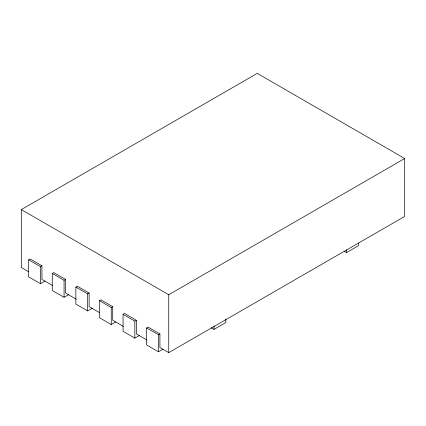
<?xml version="1.0" encoding="UTF-8"?>
<svg xmlns="http://www.w3.org/2000/svg" width="426" height="426" viewBox="0 0 426 426"><rect width="100%" height="100%" fill="white"/><g stroke="black" fill="none" stroke-linecap="round" stroke-linejoin="round"><path stroke-width="0.64" d="M28.489 271.639L21.3 267.485L21.3 209.592L257.24 73.379L404.7 158.515L404.7 216.408L168.76 352.622L159.915 347.515L159.915 333.893L148.115 327.083L146.64 327.935L146.64 344.964L158.44 351.775L162.993 349.144M45.023 281.032L40.47 283.663L28.675 276.852L28.675 259.823L30.15 258.976L41.945 265.787L41.945 279.408L52.616 285.569M28.675 259.823L40.47 266.633L41.945 265.787M68.618 294.654L64.065 297.284L52.265 290.473L52.265 273.449L53.74 272.597L65.54 279.408L65.54 293.029L76.211 299.19M52.265 273.449L64.065 280.26L65.54 279.408M92.213 308.28L87.66 310.905L75.86 304.095L75.86 287.071L77.335 286.219L89.13 293.029L89.13 306.651L99.242 312.487M75.86 287.071L87.66 293.881L89.13 293.029M115.808 321.902L111.25 324.527L99.455 317.716L99.455 300.692L100.93 299.84L112.725 306.651L112.725 320.272L123.402 326.433M99.455 300.692L111.25 307.503L112.725 306.651M139.398 335.523L134.845 338.148L123.05 331.337L123.05 314.313L124.525 313.461L136.32 320.272L136.32 333.893L146.991 340.055M21.3 209.592L168.76 294.728L404.7 158.515M123.05 314.313L134.845 321.124L136.32 320.272M146.64 327.935L158.44 334.745L159.915 333.893M344.197 251.287L346.498 252.613L358.293 245.802L358.293 242.964M211.158 327.722L214.033 329.383L225.828 322.573L225.828 319.165M346.498 249.774L346.498 252.613M214.033 325.975L214.033 329.383M168.76 294.728L168.76 352.622M158.44 334.745L158.44 351.775M134.845 321.124L134.845 338.148M111.25 307.503L111.25 324.527M87.66 293.881L87.66 310.905M64.065 280.26L64.065 297.284M40.47 266.633L40.47 283.663"/></g></svg>
